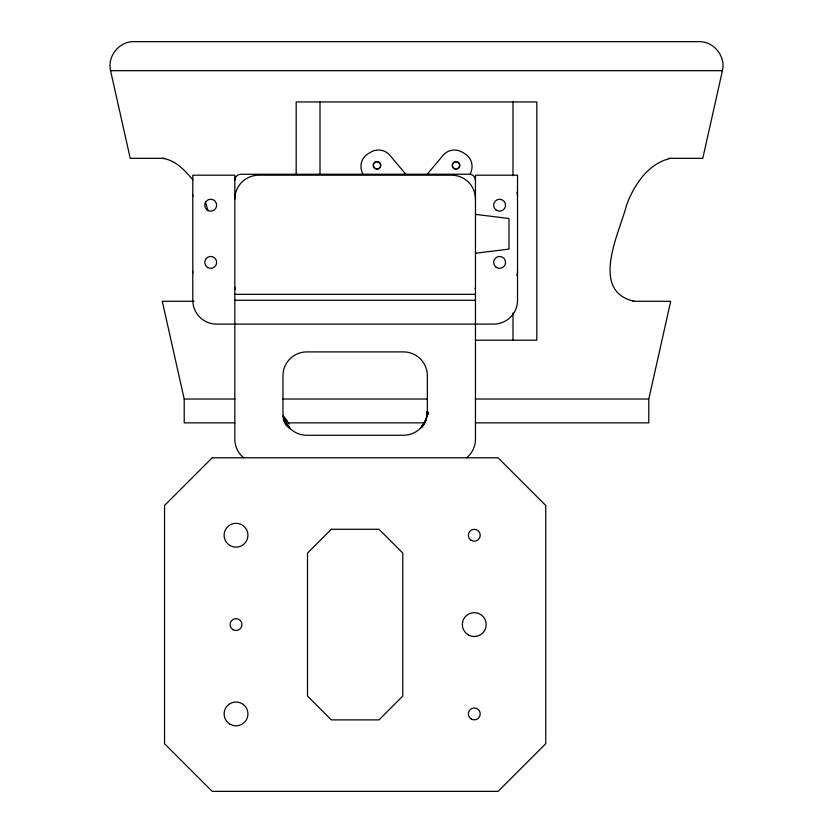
<?xml version="1.0" encoding="UTF-8"?>
<svg xmlns="http://www.w3.org/2000/svg" width="833" height="833" viewBox="0 0 833 833"><rect width="100%" height="100%" fill="white"/><g stroke="black" fill="none" stroke-linecap="round" stroke-linejoin="round"><path stroke-width="1.25" d="M427.339 411.492L427.339 375.725A23.824 23.824 0 0 0 403.516 351.901L306.783 351.901A23.824 23.824 0 0 0 282.96 375.725L282.96 411.45A23.824 23.824 0 0 0 306.783 435.274L403.516 435.274A23.824 23.824 0 0 0 427.339 411.45L427.339 411.835M427.329 412.096L427.287 413.064M425.601 420.603A20.127 16.244 -52.4 0 0 426.017 419.52L427.235 413.678M668.441 158.332L702.771 158.332L722.419 70.69C725.949 56.425 713.871 41.338 699.179 41.65L133.821 41.65C119.129 41.338 107.051 56.425 110.581 70.69L130.229 158.332L164.57 158.332M427.152 414.428L426.506 417.687M475.32 422.852L648.792 422.852L648.792 399.028L670.711 301.286L633.018 301.286M426.1 419.041L425.694 420.155M470.291 173.972L471.176 171.546A14.89 14.89 0 0 0 464.627 153.564L461.93 152.002A14.89 14.89 0 0 0 443.083 155.323L427.298 174.128M425.288 421.134L425.528 420.582A20.127 16.087 -52.9 0 0 425.861 419.488M425.226 421.259L423.185 424.903M425.059 421.623L424.705 422.352M423.695 424.122L420.738 427.912M421.904 426.6L420.852 427.798M475.466 253.232L509.005 249.109L509.005 218.506L475.466 214.373M671.013 158.332C648.397 162.82 633.486 185.53 626.301 205.98C619.971 231.439 588.879 291.352 634.34 301.286M110.581 70.69L722.419 70.69M234.833 294.33L475.466 294.33M234.833 300.286L475.466 300.286M194.11 301.286L162.289 301.286L184.208 399.028L184.208 422.852L234.875 422.852M475.435 340.208L536.816 340.208L536.816 101.959L296.184 101.959L296.184 174.472M184.208 399.028L234.875 399.028M282.949 399.028L427.548 399.028M475.32 399.028L648.792 399.028M285.532 422.852L424.164 422.852M161.987 158.332C175.117 159.676 184.926 170.411 192.954 179.949M290.269 428.62L289.051 427.36M289.093 427.402L287.364 425.257M405.702 174.128L389.917 155.323A14.89 14.89 0 0 0 371.07 152.002L368.373 153.564A14.89 14.89 0 0 0 361.834 171.546L362.709 173.972M287.624 425.611L285.646 422.435M205.407 202.065L208.167 210.957M283.834 417.822L283.626 417.021M283.543 416.667L283.314 415.521M283.345 415.709L283.47 416.323M512.993 101.959L512.993 175.763M512.993 313.021L512.993 340.208M320.007 101.959L320.007 174.472M475.424 180.344A6.018 6.018 0 0 0 469.51 174.222L240.789 174.264A6.018 6.018 0 0 0 234.875 180.344M475.424 287.27A6.018 6.018 0 0 1 475.216 288.936M235.27 289.499A6.018 6.018 0 0 1 234.875 287.27M517.522 271.329A14.89 14.89 0 0 1 516.939 275.421M516.939 192.184A14.89 14.89 0 0 1 517.522 196.276M192.787 196.276A14.89 14.89 0 0 1 192.85 194.943M192.85 272.662A14.89 14.89 0 0 1 192.787 271.329M475.466 199.025A23.824 23.824 0 0 0 451.642 175.201L258.657 175.201A23.824 23.824 0 0 0 234.833 199.025M466.657 457.744A23.824 23.824 0 0 0 475.466 439.241L475.466 175.201L517.522 175.201L517.522 300.286A23.824 23.824 0 0 1 493.698 324.11L216.611 324.11A23.824 23.824 0 0 1 192.787 300.286L192.787 175.201L234.833 175.201L234.833 439.241A23.824 23.824 0 0 0 243.642 457.744M284.928 419.322A16.598 8.59 58.8 0 1 284.459 417.874M286.531 425.84A14.442 9.423 53.1 0 1 283.376 419.468M288.395 426.746A7.726 2.395 55.3 0 1 287.729 425.902M289.02 426.6A7.185 1.541 53.6 0 1 287.926 425.226M285.427 422.498A16.952 10.59 54 0 1 283.605 417.791M283.407 416.625A7.549 1.812 69 0 1 283.293 416.115M284.22 417.739A10.204 2.728 68 0 1 284.053 417.104M283.647 419.186A16.598 9.663 56.1 0 1 283.189 417.583M283.126 416.937A10.204 3.499 65.4 0 1 282.97 416.167M283.553 416.792A6.903 1.51 69.7 0 1 283.439 416.292M286.896 422.112A16.952 9.215 57.7 0 1 285.219 418.041M289.082 428.068A7.185 2.478 55.6 0 1 287.312 425.996M289.03 424.101A14.442 6.372 56.2 0 1 286.573 419.759M426.694 412.981A14.005 7.247 88.5 0 1 426.642 413.668M425.871 420.186A18.597 14.078 -55 0 1 425.403 421.311M425.122 422.487A13.078 7.674 -58.5 0 1 424.059 424.372M422.925 424.58A7.934 2.072 -56.7 0 1 422.008 425.84M428.506 412.21A10.808 6.018 87.8 0 1 428.339 414.261M426.579 411.887A10.808 4.103 89.9 0 1 426.517 413.303M423.487 425.257A7.684 2.749 -58 0 1 421.946 427.225M422.508 425.694A6.747 1.635 -56.3 0 1 422.05 426.288M424.299 422.216A13.078 6.82 -58.8 0 1 423.341 423.893M425.507 420.113A18.597 13.713 -55.7 0 1 425.049 421.206M427.86 413.355A14.005 8.424 86.8 0 1 427.777 414.136M212.207 457.796L164.549 505.454L164.549 743.702L212.207 791.35L498.103 791.35L545.75 743.702L545.75 505.454L498.103 457.796L212.207 457.796M331.326 529.278L307.502 553.102L307.502 696.055L331.326 719.879L378.973 719.879L402.797 696.055L402.797 553.102L378.973 529.278L331.326 529.278M468.323 634.892A11.912 11.912 0 0 0 486.191 624.573A11.912 11.912 0 0 0 468.323 614.254A11.912 11.912 0 0 0 468.323 634.892M230.075 545.553A11.912 11.912 0 0 0 247.942 535.234A11.912 11.912 0 0 0 230.075 524.915A11.912 11.912 0 0 0 230.075 545.553M230.075 724.231A11.912 11.912 0 0 0 247.942 713.923A11.912 11.912 0 0 0 230.075 703.604A11.912 11.912 0 0 0 230.075 724.231M470.843 540.107A5.956 5.956 0 0 0 480.214 535.765A5.956 5.956 0 0 0 471.77 529.83A5.956 5.956 0 0 0 470.843 540.107M233.053 629.738A5.956 5.956 0 0 0 241.987 624.573A5.956 5.956 0 0 0 233.053 619.419A5.956 5.956 0 0 0 233.053 629.738M471.301 719.077A5.956 5.956 0 0 0 480.235 713.923A5.956 5.956 0 0 0 471.301 708.758A5.956 5.956 0 0 0 471.301 719.077M454.027 168.464A3.696 3.696 0 0 0 459.712 165.528A3.696 3.696 0 0 0 454.329 162.071A3.696 3.696 0 0 0 454.027 168.464M374.965 168.443A3.696 3.696 0 0 0 380.671 165.559A3.696 3.696 0 0 0 375.319 162.06A3.696 3.696 0 0 0 374.965 168.443M373.569 166.715A3.759 3.634 36.2 0 0 379.963 167.652A3.759 3.634 36.2 0 0 377.411 161.737A3.759 3.634 36.2 0 0 373.569 166.715M456.286 169.026A3.759 3.634 -36.2 0 0 459.098 163.206A3.759 3.634 -36.2 0 0 452.683 163.872A3.759 3.634 -36.2 0 0 456.286 169.026M496.176 210.083A5.956 5.956 0 0 0 505.537 205.751A5.956 5.956 0 0 0 497.103 199.805A5.956 5.956 0 0 0 496.176 210.083M496.176 267.268A5.956 5.956 0 0 0 505.537 262.926A5.956 5.956 0 0 0 497.103 256.991A5.956 5.956 0 0 0 496.176 267.268M207.261 210.083A5.956 5.956 0 0 0 216.632 205.751A5.956 5.956 0 0 0 208.188 199.805A5.956 5.956 0 0 0 207.261 210.083M207.719 267.549A5.956 5.956 0 0 0 216.653 262.395A5.956 5.956 0 0 0 207.719 257.23A5.956 5.956 0 0 0 207.719 267.549"/></g></svg>
